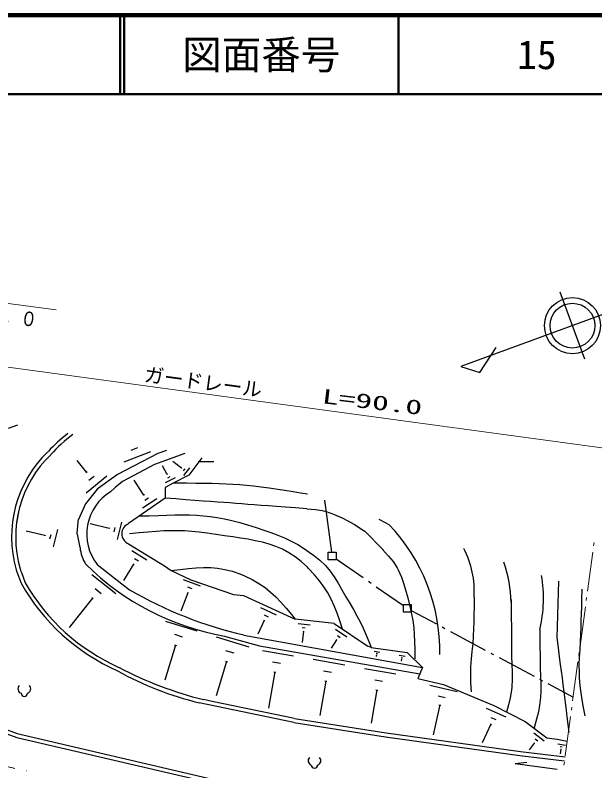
# Model space of a CAD drawing. Units: millimetres, scale not verified. Extents: x 40000 to 680000, y 20000 to 380000.
# Drawn here: x 495460 to 568842, y 284436 to 380000 of the extents above; entities that cross this region are included whole.
import ezdxf
from ezdxf.enums import TextEntityAlignment as Align

# ---------------------------------------------------------------- set-up
doc = ezdxf.new("R2010")
doc.units = ezdxf.units.MM
doc.header["$LTSCALE"] = 1000
doc.linetypes.add('CHAIN', pattern=[18.5, 12, -1.5, 3.5, -1.5])
for name, color, linetype, lineweight in [('M-BGD', 7, 'Continuous', 25), ('M-BGD-HTXT', 7, 'Continuous', 13), ('M-BMK', 2, 'CHAIN', 13), ('M-BMK-ROW', 30, 'Continuous', 25), ('M-STR-HTXT', 7, 'Continuous', 13), ('M-TTL', 2, 'Continuous', 140), ('M-TTL-LINE', 7, 'Continuous', 50)]:
    doc.layers.add(name, color=color, linetype=linetype, lineweight=lineweight)
doc.layers.add('M-TTL-TXT', color=7, linetype='Continuous')
doc.styles.add('ＭＳ ゴシック', font='')
doc.styles.get('ＭＳ ゴシック').set_extended_font_data('MS Gothic')

msp = doc.modelspace()

# ---------------------------------------------------------------- linework, layer by layer
at = {"layer": 'M-BGD'}
for p, q in [((575411, 344195), (551890, 335552)), ((567564, 336487), (564455, 344951)), ((554296, 334824), (556326, 337984)), ((551890, 335552), (554296, 334824)), ((495763, 328166), (494591, 327714)), ((510951, 325281), (510110, 324959)), ((514630, 324956), (513508, 324573)), ((513508, 324573), (508440, 321930)), ((512596, 324762), (509240, 323465)), ((516956, 324558), (513099, 323179)), ((519102, 324020), (517441, 321843)), ((504491, 322195), (503296, 323667)), ((513099, 323179), (509033, 321039)), ((514705, 321919), (514132, 323021)), ((516538, 322733), (515444, 323574)), ((519714, 323530), (518621, 323528)), ((520596, 323501), (519714, 323530)), ((504571, 322265), (504411, 322125)), ((516558, 322773), (516508, 322703)), ((516939, 322634), (516739, 322383)), ((517530, 322775), (516760, 321771)), ((507088, 321688), (504455, 319549)), ((505464, 321675), (504803, 321133)), ((508440, 321930), (505857, 320042)), ((511762, 319319), (510546, 321181)), ((515708, 321499), (514466, 320856)), ((514745, 321939), (514665, 321899)), ((515056, 321629), (514745, 321468)), ((517441, 321843), (515468, 320827)), ((508172, 320296), (507521, 319734)), ((508553, 320627), (508172, 320296)), ((509033, 321039), (508553, 320627)), ((514446, 320275), (514438, 318922)), ((515478, 320817), (514446, 320275)), ((515859, 320828), (515468, 320827)), ((517152, 320810), (515859, 320828)), ((518314, 320791), (517152, 320810)), ((519387, 320773), (518314, 320791)), ((520379, 320754), (519387, 320773)), ((521301, 320735), (520379, 320754)), ((522183, 320707), (521301, 320735)), ((523035, 320658), (522183, 320707)), ((523887, 320599), (523035, 320658)), ((524749, 320530), (523887, 320599)), ((525652, 320441), (524749, 320530)), ((526594, 320322), (525652, 320441)), ((527616, 320193), (526594, 320322)), ((528719, 320034), (527616, 320193)), ((505897, 320082), (504356, 318206)), ((511822, 319359), (511702, 319289)), ((529611, 319895), (528719, 320034)), ((530644, 319726), (529611, 319895)), ((531576, 319567), (530644, 319726)), ((532458, 319408), (531576, 319567)), ((514438, 318922), (509812, 315698)), ((513386, 318830), (511564, 317635)), ((512344, 318929), (511893, 318627)), ((515802, 318823), (514438, 318922)), ((517075, 318725), (515802, 318823)), ((518217, 318636), (517075, 318725)), ((519250, 318558), (518217, 318636)), ((520192, 318489), (519250, 318558)), ((521064, 318430), (520192, 318489)), ((521866, 318361), (521064, 318430)), ((522638, 318312), (521866, 318361)), ((523390, 318253), (522638, 318312)), ((524141, 318194), (523390, 318253)), ((495928, 317382), (495640, 315778)), ((504356, 318206), (503487, 316230)), ((524913, 318135), (524141, 318194)), ((525725, 318076), (524913, 318135)), ((526587, 318007), (525725, 318076)), ((527519, 317938), (526587, 318007)), ((528552, 317869), (527519, 317938)), ((529695, 317781), (528552, 317869)), ((530968, 317682), (529695, 317781)), ((532381, 317574), (530968, 317682)), ((532381, 317574), (533463, 317485)), ((533463, 317485), (534336, 317346)), ((534336, 317346), (534817, 317217)), ((511194, 316672), (512447, 316704)), ((512447, 316704), (513599, 316736)), ((513599, 316736), (514672, 316777)), ((514672, 316777), (515684, 316799)), ((515684, 316799), (516636, 316810)), ((516636, 316810), (517538, 316801)), ((517538, 316801), (518420, 316762)), ((518420, 316762), (519292, 316703)), ((519292, 316703), (520155, 316614)), ((520155, 316614), (521037, 316485)), ((521037, 316485), (521949, 316316)), ((534817, 317217), (535760, 316897)), ((535760, 316897), (536662, 316498)), ((536662, 316498), (536752, 316458)), ((536752, 316458), (537655, 316018)), ((507348, 315103), (504971, 315671)), ((508920, 315877), (508392, 313701)), ((521949, 316316), (522891, 316107)), ((522891, 316107), (523894, 315838)), ((523894, 315838), (524887, 315539)), ((524887, 315539), (525950, 315199)), ((537655, 316018), (538407, 315588)), ((538407, 315588), (539270, 315038)), ((541503, 316284), (542316, 315834)), ((542316, 315834), (542777, 315574)), ((499240, 314179), (496864, 314757)), ((500813, 314953), (500285, 312778)), ((507368, 315173), (507338, 315033)), ((508069, 315224), (507940, 314673)), ((511157, 314537), (509924, 314425)), ((512279, 314639), (511157, 314537)), ((513312, 314721), (512279, 314639)), ((514264, 314772), (513312, 314721)), ((515166, 314803), (514264, 314772)), ((516048, 314805), (515166, 314803)), ((516920, 314776), (516048, 314805)), ((517812, 314717), (516920, 314776)), ((518754, 314618), (517812, 314717)), ((519757, 314499), (518754, 314618)), ((520859, 314330), (519757, 314499)), ((525950, 315199), (526922, 314880)), ((526922, 314880), (527845, 314571)), ((527845, 314571), (528717, 314241)), ((539270, 315038), (539702, 314758)), ((539691, 314778), (542080, 312326)), ((499250, 314250), (499221, 314109)), ((499962, 314301), (499822, 313749)), ((503309, 314376), (503673, 312672)), ((520909, 314320), (520859, 314330)), ((521982, 314162), (520909, 314320)), ((523005, 314013), (521982, 314162)), ((523997, 313864), (523005, 314013)), ((524950, 313715), (523997, 313864)), ((525862, 313546), (524950, 313715)), ((526754, 313346), (525862, 313546)), ((528717, 314241), (529560, 313892)), ((529560, 313892), (530392, 313492)), ((530392, 313492), (531225, 313042)), ((509816, 313152), (514350, 310382)), ((527616, 313107), (526754, 313346)), ((528459, 312818), (527616, 313107)), ((529291, 312458), (528459, 312818)), ((531225, 313042), (532087, 312512)), ((532087, 312512), (532980, 311902)), ((510228, 312301), (512124, 311121)), ((530094, 312028), (529291, 312458)), ((530896, 311508), (530094, 312028)), ((532980, 311902), (533181, 311762)), ((533181, 311762), (534024, 311082)), ((541970, 312436), (542733, 311595)), ((542733, 311595), (543295, 310904)), ((510401, 310607), (510521, 310527)), ((510580, 311289), (511062, 310989)), ((531679, 310898), (530896, 311508)), ((532462, 310177), (531679, 310898)), ((534024, 311082), (534726, 310401)), ((543295, 310904), (543797, 310103)), ((495598, 309854), (495689, 309614)), ((496109, 310005), (496160, 309785)), ((496160, 309785), (496250, 309535)), ((505851, 310520), (509934, 307329)), ((510461, 310567), (509171, 308501)), ((514350, 310382), (515233, 309772)), ((515233, 309772), (516365, 309904)), ((515233, 309772), (517700, 308603)), ((516365, 309904), (517408, 310016)), ((517408, 310016), (518390, 310107)), ((518390, 310107), (519312, 310149)), ((519312, 310149), (520214, 310140)), ((520214, 310140), (521096, 310061)), ((521096, 310061), (521998, 309912)), ((521998, 309912), (522921, 309673)), ((522921, 309673), (523883, 309333)), ((532612, 310027), (532462, 310177)), ((533355, 309236), (532612, 310027)), ((534726, 310401), (535319, 309690)), ((535319, 309690), (535851, 308959)), ((543797, 310103), (543938, 309843)), ((543938, 309843), (544360, 308911)), ((495689, 309614), (496212, 308171)), ((496250, 309535), (496723, 308232)), ((505191, 309287), (508201, 306875)), ((523883, 309333), (524475, 309094)), ((524475, 309094), (525458, 308624)), ((533987, 308476), (533355, 309236)), ((535851, 308959), (536343, 308178)), ((544360, 308911), (544652, 308030)), ((516748, 308652), (518874, 307823)), ((517700, 308603), (523095, 306736)), ((525458, 308624), (526321, 308134)), ((526321, 308134), (527093, 307614)), ((534540, 307715), (533987, 308476)), ((536343, 308178), (536825, 307347)), ((544652, 308030), (544874, 307328)), ((564226, 308428), (564006, 301252)), ((505594, 307483), (506347, 306883)), ((517322, 306959), (516433, 304652)), ((517252, 306989), (517382, 306929)), ((517301, 307700), (517832, 307491)), ((527093, 307614), (527795, 307054)), ((527795, 307054), (528458, 306443)), ((535032, 306944), (534540, 307715)), ((535464, 306142), (535032, 306944)), ((536825, 307347), (537338, 306456)), ((544874, 307328), (545176, 306337)), ((567194, 307400), (567156, 306167)), ((505245, 306280), (502284, 302567)), ((505155, 306350), (505346, 306200)), ((523095, 306736), (524348, 306618)), ((524348, 306618), (530887, 303640)), ((528458, 306443), (529100, 305773)), ((535846, 305301), (535464, 306142)), ((537338, 306456), (537730, 305785)), ((545176, 306337), (545398, 305445)), ((553555, 306409), (553547, 305136)), ((558226, 306115), (558238, 304792)), ((567156, 306167), (567127, 305175)), ((526525, 305077), (528481, 304188)), ((529100, 305773), (529753, 305022)), ((529753, 305022), (530445, 304191)), ((536208, 304399), (535846, 305301)), ((537730, 305785), (538272, 304853)), ((538272, 304853), (538724, 304052)), ((545398, 305445), (545599, 304483)), ((553547, 305136), (553538, 304113)), ((567127, 305175), (567109, 304293)), ((526998, 304156), (527479, 303936)), ((530445, 304191), (530887, 303640)), ((536560, 303428), (536208, 304399)), ((538724, 304052), (539126, 303281)), ((545599, 304483), (545791, 303441)), ((553538, 304113), (553519, 303221)), ((558238, 304792), (558259, 303699)), ((567109, 304293), (567080, 303431)), ((514480, 303356), (518471, 302139)), ((526969, 303464), (526169, 301709)), ((526908, 303484), (527029, 303434)), ((535849, 303066), (530887, 303640)), ((531279, 303090), (532813, 302911)), ((535849, 303066), (540093, 300205)), ((536913, 302356), (536560, 303428)), ((539126, 303281), (539498, 302480)), ((545791, 303441), (545913, 302539)), ((553519, 303221), (553490, 302379)), ((558259, 303699), (558271, 302767)), ((567080, 303431), (567051, 302469)), ((531942, 302088), (531783, 300675)), ((531801, 302569), (532192, 302520)), ((531892, 302088), (531992, 302078)), ((536011, 302355), (537445, 301384)), ((539498, 302480), (539901, 301588)), ((545913, 302539), (545984, 301687)), ((553490, 302379), (553442, 301467)), ((558271, 302767), (558282, 301915)), ((561890, 302281), (561891, 301018)), ((567051, 302469), (567032, 301797)), ((515615, 301704), (516608, 301395)), ((520918, 301391), (525049, 300124)), ((521950, 301453), (526382, 300266)), ((524415, 301616), (547023, 297499)), ((536093, 301042), (536183, 300972)), ((536252, 301563), (536614, 301313)), ((539901, 301588), (540353, 300517)), ((545984, 301687), (546016, 300785)), ((553442, 301467), (553383, 300555)), ((558282, 301915), (558283, 301073)), ((558283, 301073), (558284, 300171)), ((564006, 301322), (564188, 299989)), ((567032, 301797), (566983, 300715)), ((515748, 300351), (514391, 295919)), ((515617, 300391), (515868, 300311)), ((526372, 300246), (546673, 296687)), ((536143, 301002), (535443, 299968)), ((540544, 300056), (540093, 300205)), ((540353, 300517), (540544, 300056)), ((546016, 300785), (546037, 299753)), ((553383, 300555), (553284, 299523)), ((558284, 300171), (558286, 299119)), ((561891, 301018), (561893, 300046)), ((566983, 300715), (566925, 299742)), ((522093, 299679), (523126, 299360)), ((526774, 299665), (530713, 298969)), ((540544, 300056), (545075, 299391)), ((540916, 299565), (541607, 299446)), ((541147, 299315), (541317, 299285)), ((545075, 299391), (547023, 297499)), ((546037, 299753), (546059, 298590)), ((553284, 299523), (553175, 298600)), ((558286, 299119), (558286, 298958)), ((561893, 300046), (561894, 299204)), ((561894, 299204), (561895, 298312)), ((564188, 299989), (564330, 298877)), ((566925, 299742), (566866, 298820)), ((522225, 298276), (520898, 293944)), ((522095, 298316), (522356, 298236)), ((528048, 298224), (529031, 298045)), ((533200, 298542), (537200, 297836)), ((541197, 299094), (541167, 298914)), ((541177, 299094), (541217, 299084)), ((544084, 299048), (544816, 298929)), ((544325, 298778), (544505, 298748)), ((544375, 298548), (544335, 298317)), ((544355, 298548), (544405, 298548)), ((553175, 298600), (553096, 297588)), ((558286, 298958), (558318, 297886)), ((561895, 298312), (561906, 297450)), ((564330, 298877), (564462, 297905)), ((566866, 298820), (566827, 297888)), ((539686, 297399), (543666, 296703)), ((547023, 297499), (546423, 296105)), ((553096, 297448), (553078, 296455)), ((553096, 297588), (553096, 297448)), ((558318, 297886), (558369, 296954)), ((561906, 297450), (561938, 296388)), ((564462, 297905), (564573, 297033)), ((566827, 297888), (566838, 296886)), ((528331, 296951), (527526, 292360)), ((528211, 296971), (528451, 296932)), ((534495, 297070), (535487, 296901)), ((553078, 296455), (553099, 295583)), ((558369, 296954), (558390, 296032)), ((561938, 296388), (561989, 295466)), ((564573, 297033), (564684, 296201)), ((566838, 296886), (566869, 296224)), ((534777, 295788), (534022, 291427)), ((534657, 295808), (534907, 295768)), ((540971, 295947), (541964, 295768)), ((546423, 296105), (549692, 295368)), ((549692, 295368), (556030, 292711)), ((553099, 295583), (553171, 294451)), ((558390, 296032), (558322, 295029)), ((561989, 295466), (562001, 294514)), ((564684, 296201), (564796, 295359)), ((564796, 295359), (564907, 294447)), ((566869, 296224), (566951, 295182)), ((541263, 294665), (540528, 290474)), ((541133, 294684), (541384, 294635)), ((547948, 295255), (551417, 294468)), ((553171, 294451), (553171, 294431)), ((558272, 294629), (558113, 293656)), ((558322, 295029), (558272, 294629)), ((562001, 294514), (561952, 293762)), ((564907, 294447), (565029, 293405)), ((566951, 295182), (567043, 294300)), ((520388, 293222), (519315, 293451)), ((549012, 293914), (549884, 293725)), ((558113, 293656), (557914, 292784)), ((561952, 293762), (561843, 292749)), ((565029, 293405), (565070, 293085)), ((567043, 294300), (567174, 293438)), ((567174, 293438), (567356, 292456)), ((530735, 290570), (518765, 293049)), ((530825, 291062), (520388, 293222)), ((549214, 292781), (548358, 288982)), ((549104, 292801), (549324, 292752)), ((556030, 292711), (560022, 290692)), ((557914, 292784), (557665, 291881)), ((561843, 292749), (561684, 291887)), ((565070, 293085), (565191, 292093)), ((567356, 292456), (567558, 291394)), ((555098, 292369), (557575, 291250)), ((561684, 291887), (561465, 290995)), ((565191, 292093), (565293, 291251)), ((530735, 290570), (542334, 288743)), ((530825, 291062), (542414, 289244)), ((555691, 291207), (556313, 290927)), ((560022, 290692), (562771, 288611)), ((561465, 290995), (561155, 289862)), ((565293, 291251), (565404, 290309)), ((555662, 290325), (554593, 287968)), ((555592, 290365), (555743, 290295)), ((561155, 289862), (561145, 289832)), ((565404, 290309), (565526, 289287)), ((495699, 288656), (519781, 283038)), ((495708, 289168), (519881, 283529)), ((542344, 288743), (559346, 286401)), ((542414, 289244), (559416, 286893)), ((561096, 289250), (562411, 288250)), ((562771, 288611), (564084, 288443)), ((561158, 287957), (560518, 287115)), ((561108, 287987), (561198, 287927)), ((561288, 288479), (561619, 288229)), ((564084, 288443), (565337, 288184)), ((564145, 287861), (565138, 287692)), ((559416, 286893), (565069, 286209)), ((564537, 287190), (564437, 286609)), ((564466, 287501), (564717, 287461)), ((564507, 287190), (564567, 287180)), ((559356, 286401), (565000, 285708)), ((558746, 285358), (560239, 285541)), ((558746, 285358), (564059, 284634))]:
    msp.add_line(p, q, dxfattribs=at)
for radius in [3548, 2836]:
    msp.add_circle((566004, 340734), radius, dxfattribs=at)
for centre, radius, start, end in [((516266, 309162), 22832, 128.30501, 136.78638), ((514268, 311695), 19133, 127.002, 138.30382), ((509895, 314024), 14884, 133.64184, 196.26715), ((509895, 314024), 14363, 133.64184, 196.26715), ((510786, 314386), 6264, 121.3727, 218.08324), ((377636, 327047), 126307, 354.24254, 355.0876), ((510355, 314426), 1383, 113.44356, 246.79027), ((526032, 299524), 23193, 359.11586, 43.7921), ((508503, 313160), 4851, 185.70259, 212.52041), ((541787, 307154), 11787, 356.36587, 27.28551), ((541419, 305379), 16818, 1.27868, 18.84917), ((527787, 334165), 33215, 225.29126, 259.89438), ((544715, 306276), 17620, 346.91086, 9.42422), ((519136, 321153), 26340, 209.50499, 245.98519), ((519136, 321153), 25869, 209.95984, 245.98519), ((536190, 352729), 52439, 239.96415, 257.03143), ((507245, 324093), 36773, 218.58031, 251.72683), ((507245, 324093), 37265, 218.58031, 251.95205), ((530636, 339361), 47287, 242.27273, 256.14902), ((528350, 332913), 40993, 240.9127, 256.48631), ((496409, 294810), 583, 135.87698, 252.35812), ((496856, 294810), 583, 287.80432, 44.28546), ((496633, 294254), 401, 180.0813, 0.08114), ((533129, 285726), 583, 135.87698, 252.35812), ((533575, 285727), 583, 287.80432, 44.28546), ((533353, 285171), 401, 180.0813, 0.08114)]:
    msp.add_arc(centre, radius, start, end, dxfattribs=at)
at = {"layer": 'M-BGD-HTXT'}
for p, q in [((568683, 312906), (568736, 313302)), ((567904, 307159), (568575, 312113)), ((567743, 305969), (567797, 306366)), ((566964, 300222), (567636, 305177)), ((566803, 299033), (566857, 299429)), ((566025, 293285), (566696, 298240)), ((565863, 292096), (565917, 292493)), ((565085, 286349), (565756, 291303)), ((564924, 285160), (564977, 285556))]:
    msp.add_line(p, q, dxfattribs=at)
at = {"layer": 'M-BMK'}
msp.add_arc((583704, 701518), 426007, 253.94094, 258.24979, dxfattribs=at)
at = {"layer": 'M-BMK-ROW'}
for p, q in [((534614, 318660), (535516, 312106)), ((535085, 312105), (536087, 312107)), ((535086, 311103), (535085, 312105)), ((536087, 312107), (536088, 311105)), ((536088, 311105), (535086, 311103)), ((536088, 311255), (539526, 308869)), ((540183, 308413), (540511, 308185)), ((541169, 307729), (544606, 305343)), ((544606, 305494), (545608, 305495)), ((544607, 304492), (544606, 305494)), ((545608, 305495), (545609, 304493)), ((545609, 304493), (544607, 304492)), ((545609, 304724), (548797, 303017)), ((549503, 302639), (549855, 302450)), ((550561, 302073), (554969, 299713)), ((555674, 299335), (556026, 299146)), ((556732, 298769), (561140, 296409)), ((561845, 296031), (562198, 295842)), ((562903, 295465), (566091, 293758))]:
    msp.add_line(p, q, dxfattribs=at)
at = {"layer": 'M-STR-HTXT'}
for p, q in [((500643, 342726), (475812, 346099)), ((570346, 325185), (483222, 336999))]:
    msp.add_line(p, q, dxfattribs=at)
at = {"layer": 'M-TTL'}
msp.add_line((680000, 380000), (40000, 380000), dxfattribs=at)
at = {"layer": 'M-TTL-LINE'}
for p, q in [((508747, 380000), (508747, 370000)), ((509247, 380000), (509247, 370000)), ((543997, 380000), (543997, 370000)), ((40000, 370000), (680000, 370000))]:
    msp.add_line(p, q, dxfattribs=at)

# ---------------------------------------------------------------- texts
at = {"layer": 'M-STR-HTXT', "style": 'ＭＳ ゴシック'}
for s, rotation, width, p in [('φ４００\u3000Ｌ＝１５．０', 352.276, 0.85, (475401, 343072)), ('L=90.0', 353.238, 1.7, (534169, 330392))]:
    msp.add_text(s, height=1833, rotation=rotation, dxfattribs=dict(at, width=width)).set_placement(p, align=Align.BOTTOM_LEFT)
msp.add_text('ガードレール', height=1833, rotation=352.276, dxfattribs=at).set_placement((511632, 333150), align=Align.BOTTOM_LEFT)
at = {"layer": 'M-TTL-TXT', "style": 'ＭＳ ゴシック'}
for s, p in [('図面番号', (526622, 375000)), ('15', (561497, 375000))]:
    msp.add_text(s, height=3666, dxfattribs=at).set_placement(p, align=Align.MIDDLE_CENTER)

doc.saveas('drawing.dxf')
